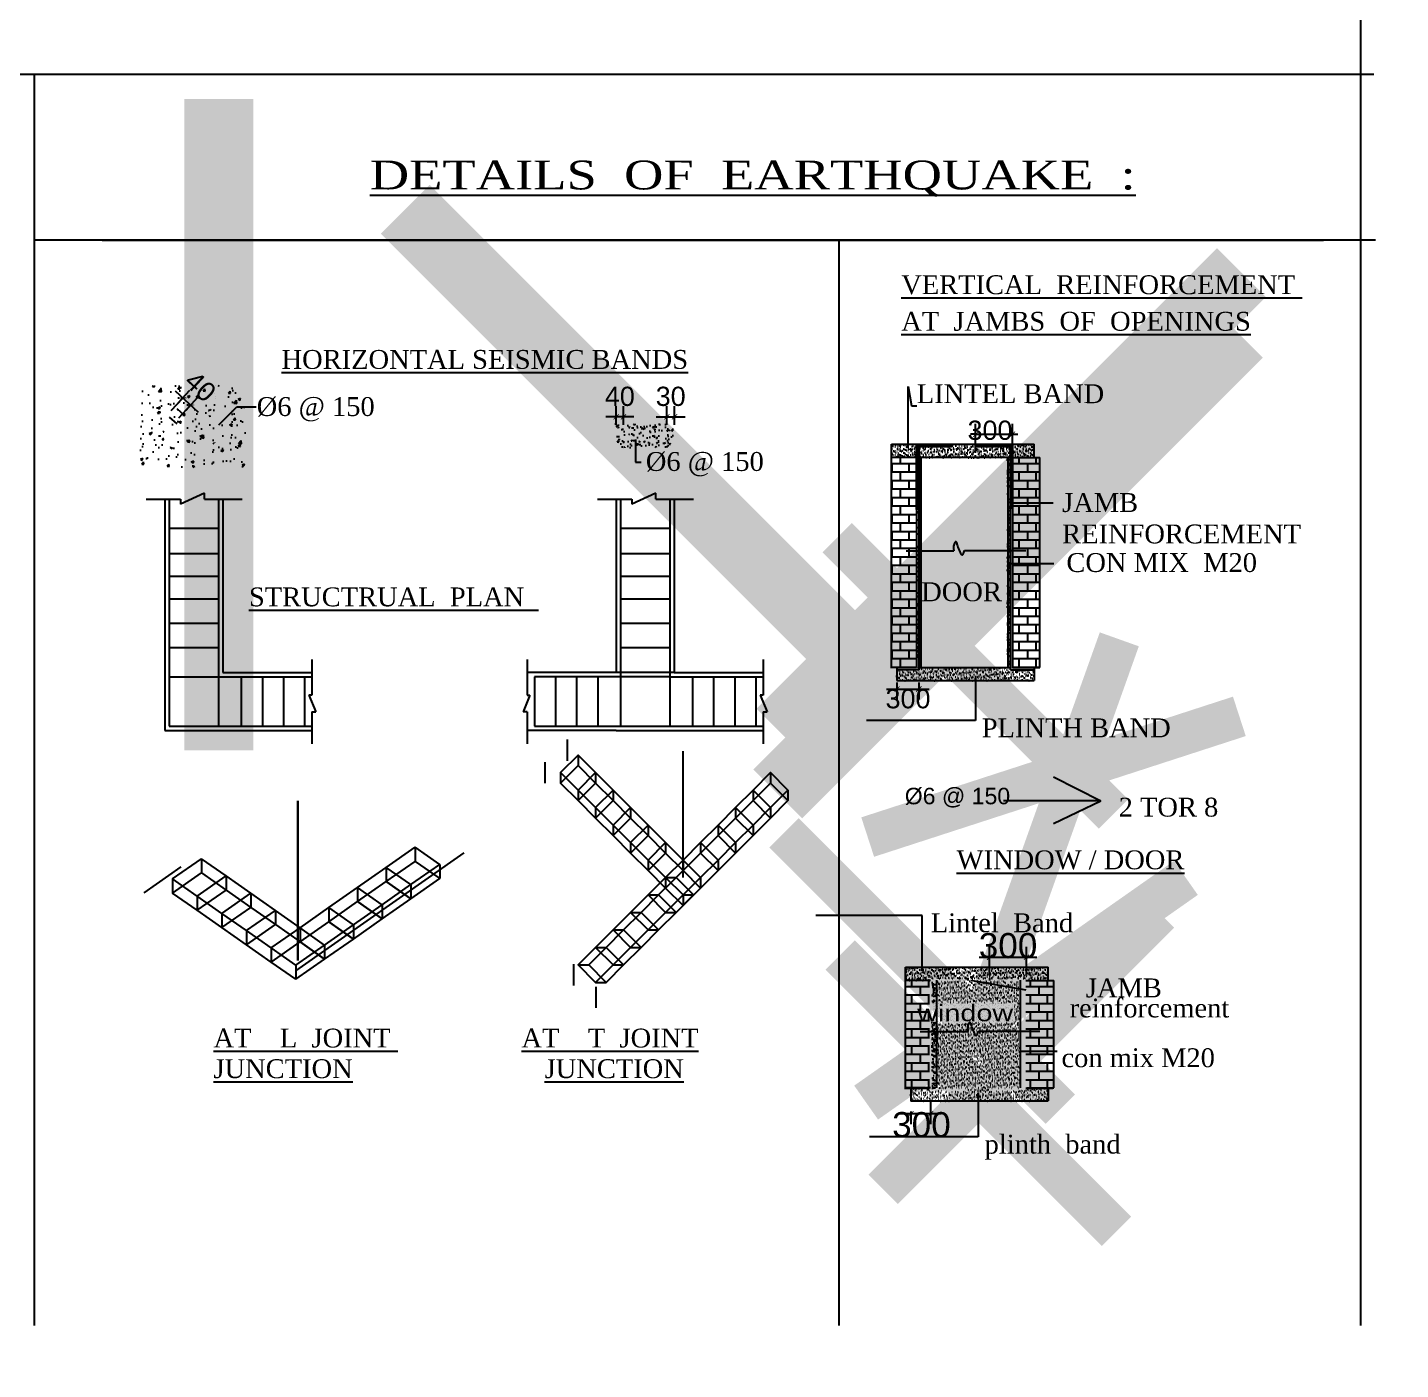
# Model space of a CAD drawing. Header units: metres. Extents: x 3229 to 14086, y -2906 to 1156.
# Drawn here: x 13994.06 to 14010.46, y -2802.02 to -2785.99 of the extents above; entities that cross this region are included whole.
import ezdxf
from ezdxf.enums import TextEntityAlignment as Align

# ---------------------------------------------------------------- set-up
doc = ezdxf.new("R2010")
doc.units = ezdxf.units.M
doc.header["$MEASUREMENT"] = 0
doc.styles.add('5', font='romantic.ttf')
doc.styles.add('B', font='romantic.ttf')
doc.styles.add('BLD1', font='arial.ttf', dxfattribs={"width": 0.85, "oblique": 18})
doc.styles.add('CA', font='arial.ttf', dxfattribs={"height": 12})
doc.styles.add('KA', font='arial.ttf', dxfattribs={"width": 1.25, "height": 8})
doc.styles.add('KOO', font='arial.ttf', dxfattribs={"height": 7})
doc.styles.get("Standard").update_dxf_attribs({"font": 'arial.ttf'})
doc.dimstyles.new('1-4', dxfattribs={"dimscale": 5.5, "dimtxt": 1, "dimasz": 0.75, "dimexe": 0.5, "dimexo": 0.5, "dimgap": 0.25, "dimtad": 1, "dimdec": 1, "dimlfac": 0.666666666666667, "dimzin": 3, "dimdsep": 46, "dimlunit": 4, "dimtxsty": 'BLD1', "dimblk": 'ARCHTICK', "dimcen": 0.09, "dimclrd": 2, "dimclre": 2, "dimclrt": 4, "dimadec": 0, "dimazin": 0, "dimtfac": 1, "dimtdec": 1, "dimtofl": 0, "dimtmove": 2, "dimatfit": 3, "dimldrblk": 'ARCHTICK', "dimfxl": 0, "dimtolj": 1, "dimtzin": 0, "dimarcsym": 0})
doc.dimstyles.new('Aec_Arch_I', dxfattribs={"dimtxt": 0.2, "dimasz": 0.09375, "dimexe": 0.125, "dimexo": 0.125, "dimgap": 0.0625, "dimtad": 1, "dimzin": 3, "dimdsep": 46, "dimtxsty": 'Standard', "dimblk1": 'ARCHTICK', "dimblk2": 'ARCHTICK', "dimsah": 1, "dimcen": 0.09375, "dimdle": 0.125, "dimadec": 0, "dimazin": 0, "dimtfac": 0.75, "dimtmove": 2, "dimatfit": 3, "dimldrblk": 'ARCHTICK', "dimfxl": 0, "dimfrac": 1, "dimtolj": 1, "dimtzin": 0, "dimarcsym": 0})
doc.dimstyles.new('Aec_Arch_I$7', dxfattribs={"dimtxt": 0.2, "dimasz": 0.125, "dimexe": 0.125, "dimexo": 0.125, "dimgap": 0.0625, "dimtad": 0, "dimzin": 3, "dimdsep": 46, "dimtxsty": 'Standard', "dimcen": 0.09375, "dimdle": 0.125, "dimadec": 0, "dimazin": 0, "dimtfac": 0.75, "dimtofl": 0, "dimtmove": 2, "dimatfit": 3, "dimfxl": 0, "dimfrac": 1, "dimtolj": 1, "dimtzin": 0, "dimarcsym": 0})
pattern_1 = [(37.50000000000001, (14078.94468223758, -2810.750977709194), (-0.0015952622904096, 0.0487954506826464), [0, -0.038492926146333, 0, -0.0430512989794514, 0, -0.0411519769656521]), (7.500000000000007, (14078.94468223758, -2810.750977709194), (0.0448183447443232, 0.07146885530464), [0, -0.020765920684206, 0, -0.0346942821187344, 0, -0.0132952540965953]), (327.5, (14078.91353335656, -2810.750977709194), (0.0788634425615818, 0.0001433115328003), [0, -0.0126621467586622, 0, -0.0455837283311839, 0, -0.0595120897657123]), (317.5, (14078.91353335656, -2810.750977709194), (0.0761280324844264, 0.0222265136193784), [0, -0.0063310733793311, 0, -0.0298826663504428, 0, -0.0341877962483879])]
pattern_2 = [(0, (14078.94468223758, -2810.750977709194), (0, 0.0174104517931605), []), (0, (14078.94468223758, -2810.742272483303), (0, 0.0174104517931605), [0.0087052258965803, -0.0043526129482901])]
pattern_3 = [(37.50000000000001, (14075.83887358281, -2816.996043321267), (-0.0015952622904096, 0.0487954506826464), [0, -0.038492926146333, 0, -0.0430512989794514, 0, -0.0411519769656521]), (7.500000000000007, (14075.83887358281, -2816.996043321267), (0.0448183447443232, 0.07146885530464), [0, -0.020765920684206, 0, -0.0346942821187344, 0, -0.0132952540965953]), (327.5, (14075.80772470179, -2816.996043321267), (0.0788634425615818, 0.0001433115328003), [0, -0.0126621467586622, 0, -0.0455837283311839, 0, -0.0595120897657123]), (317.5, (14075.80772470179, -2816.996043321267), (0.0761280324844264, 0.0222265136193784), [0, -0.0063310733793311, 0, -0.0298826663504428, 0, -0.0341877962483879])]
pattern_4 = [(0, (14040.62623483116, -2807.187627888345), (0, 0.0118707625862458), []), (0, (14040.62623483116, -2807.181692507051), (0, 0.0118707625862458), [0.0059353812931229, -0.0029676906465615])]
pattern_5 = [(37.50000000000001, (14084.06926897594, -2816.996043321267), (-0.0015952622904096, 0.0487954506826464), [0, -0.038492926146333, 0, -0.0430512989794514, 0, -0.0411519769656521]), (7.500000000000007, (14084.06926897594, -2816.996043321267), (0.0448183447443232, 0.07146885530464), [0, -0.020765920684206, 0, -0.0346942821187344, 0, -0.0132952540965953]), (327.5, (14084.03812009492, -2816.996043321267), (0.0788634425615818, 0.0001433115328003), [0, -0.0126621467586622, 0, -0.0455837283311839, 0, -0.0595120897657123]), (317.5, (14084.03812009492, -2816.996043321267), (0.0761280324844264, 0.0222265136193784), [0, -0.0063310733793311, 0, -0.0298826663504428, 0, -0.0341877962483879])]

# ---------------------------------------------------------------- blocks, each defined once
blk = doc.blocks.new('_ArchTick')
at = {"color": 0, "linetype": 'ByBlock', "const_width": 0.15}
blk.add_lwpolyline([(-0.5, -0.5), (0.5, 0.5)], dxfattribs=at)
blk = doc.blocks.new('*D30')
at = {"color": 0, "lineweight": -2}
for p, q in [((13995.82783800499, -2790.333582471578), (13996.10531413085, -2790.587886181687)), ((13995.86562337203, -2790.47736019044), (13996.00444710725, -2790.325886693612)), ((13995.95879461767, -2790.562750576255), (13996.09761835289, -2790.411277079427))]:
    blk.add_line(p, q, dxfattribs=at)
at = {"layer": 'DefPoints', "color": 0}
for p in [(13995.78116670988, -2790.569512630554), (13996.01316169074, -2790.503429519541), (13995.87433795552, -2790.654903016369)]:
    blk.add_point(p, dxfattribs=at)
at = {"color": 0, "lineweight": -2, "xscale": 0.0625, "yscale": 0.0625, "zscale": 0.0625}
for p, rotation in [((13995.9199904451, -2790.418039133725), 137.4950969500877), ((13996.01316169074, -2790.503429519541), 317.4950969500877)]:
    blk.add_blockref('_ArchTick', p, dxfattribs=dict(at, rotation=rotation))
at = {"color": 0, "lineweight": -2, "insert": (13996.13037590426, -2790.282008880638), "char_height": 0.23, "attachment_point": 5, "rotation": 317.4950969500877}
blk.add_mtext('\\A1;40', dxfattribs=at)
blk = doc.blocks.new('*D31')
at = {"color": 0, "lineweight": -2}
for p, q in [((14001.70010847006, -2790.737576057987), (14001.70010847006, -2790.517607235941)), ((14001.79301123474, -2790.737576057987), (14001.79301123474, -2790.517607235941)), ((14001.57510847006, -2790.642607235942), (14001.91801123474, -2790.642607235942))]:
    blk.add_line(p, q, dxfattribs=at)
at = {"layer": 'DefPoints', "color": 0}
for p in [(14001.79301123474, -2790.642607235942), (14001.70010847006, -2790.862576057986), (14001.79301123474, -2790.862576057986)]:
    blk.add_point(p, dxfattribs=at)
at = {"color": 0, "lineweight": -2, "xscale": 0.0625, "yscale": 0.0625, "zscale": 0.0625, "rotation": 180}
blk.add_blockref('_ArchTick', (14001.70010847006, -2790.642607235942), dxfattribs=at)
at = {"color": 0, "lineweight": -2, "xscale": 0.0625, "yscale": 0.0625, "zscale": 0.0625}
blk.add_blockref('_ArchTick', (14001.79301123474, -2790.642607235942), dxfattribs=at)
at = {"color": 0, "lineweight": -2, "insert": (14001.7465598524, -2790.400097004018), "char_height": 0.23, "attachment_point": 5}
blk.add_mtext('\\A1;30', dxfattribs=at)
blk = doc.blocks.new('*D32')
at = {"color": 0, "lineweight": -2}
for p, q in [((14001.09590474694, -2790.737576057987), (14001.09590474694, -2790.517607235941)), ((14001.18305423684, -2790.737576057987), (14001.18305423684, -2790.517607235941)), ((14001.30805423684, -2790.642607235942), (14000.97090474694, -2790.642607235942))]:
    blk.add_line(p, q, dxfattribs=at)
at = {"layer": 'DefPoints', "color": 0}
for p in [(14001.09590474694, -2790.642607235942), (14001.09590474694, -2790.862576057986), (14001.18305423684, -2790.862576057986)]:
    blk.add_point(p, dxfattribs=at)
at = {"color": 0, "lineweight": -2, "xscale": 0.0625, "yscale": 0.0625, "zscale": 0.0625, "rotation": 180}
blk.add_blockref('_ArchTick', (14001.09590474694, -2790.642607235942), dxfattribs=at)
at = {"color": 0, "lineweight": -2, "xscale": 0.0625, "yscale": 0.0625, "zscale": 0.0625}
blk.add_blockref('_ArchTick', (14001.18305423684, -2790.642607235942), dxfattribs=at)
at = {"color": 0, "lineweight": -2, "insert": (14001.13947949189, -2790.400175448766), "char_height": 0.23, "attachment_point": 5}
blk.add_mtext('\\A1;40', dxfattribs=at)
blk = doc.blocks.new('*D33')
at = {"color": 0, "lineweight": -2}
for p, q in [((14005.38845210818, -2791.057242085265), (14005.38845210818, -2790.726443501198)), ((14005.8286595541, -2791.057637777349), (14005.8286595541, -2790.726443501198)), ((14005.38845210818, -2790.851443501198), (14005.32595210818, -2790.851443501198)), ((14005.38845210818, -2790.851443501198), (14005.8286595541, -2790.851443501198)), ((14005.8286595541, -2790.851443501198), (14005.8911595541, -2790.851443501198))]:
    blk.add_line(p, q, dxfattribs=at)
at = {"layer": 'DefPoints', "color": 0}
for p in [(14005.8286595541, -2790.851443501198), (14005.38845210818, -2791.182242085265), (14005.8286595541, -2791.18263777735)]:
    blk.add_point(p, dxfattribs=at)
at = {"color": 0, "lineweight": -2, "xscale": 0.0625, "yscale": 0.0625, "zscale": 0.0625}
blk.add_blockref('_ArchTick', (14005.38845210818, -2790.851443501198), dxfattribs=at)
at = {"color": 0, "lineweight": -2, "xscale": 0.0625, "yscale": 0.0625, "zscale": 0.0625, "rotation": 180}
blk.add_blockref('_ArchTick', (14005.8286595541, -2790.851443501198), dxfattribs=at)
at = {"color": 0, "lineweight": -2, "insert": (14005.55982360064, -2790.80534219573), "char_height": 0.23, "attachment_point": 5}
blk.add_mtext('\\A1;300', dxfattribs=at)
blk = doc.blocks.new('*D34')
at = {"color": 0, "lineweight": -2}
for p, q in [((14004.61603968579, -2798.93722999907), (14004.61603968579, -2799.089175760168)), ((14004.85140737514, -2798.816145019637), (14004.85140737514, -2799.089175760168)), ((14004.49103968579, -2798.964175760167), (14004.97640737514, -2798.964175760167))]:
    blk.add_line(p, q, dxfattribs=at)
at = {"layer": 'DefPoints', "color": 0}
for p in [(14004.85140737514, -2798.691145019637), (14004.61603968579, -2798.81222999907), (14004.85140737514, -2798.964175760167)]:
    blk.add_point(p, dxfattribs=at)
at = {"color": 0, "lineweight": -2, "xscale": 0.0625, "yscale": 0.0625, "zscale": 0.0625, "rotation": 180}
blk.add_blockref('_ArchTick', (14004.61603968579, -2798.964175760167), dxfattribs=at)
at = {"color": 0, "lineweight": -2, "xscale": 0.0625, "yscale": 0.0625, "zscale": 0.0625}
blk.add_blockref('_ArchTick', (14004.85140737514, -2798.964175760167), dxfattribs=at)
at = {"color": 0, "lineweight": -2, "insert": (14004.74131042503, -2799.098020530824), "char_height": 0.3, "attachment_point": 5}
blk.add_mtext('\\A1;300', dxfattribs=at)
blk = doc.blocks.new('*D35')
at = {"color": 0, "lineweight": -2}
for p, q in [((14004.44868340345, -2793.814347143472), (14004.44868340345, -2794.018524259958)), ((14004.70944448824, -2793.814347143472), (14004.70944448824, -2794.018524259958)), ((14004.32368340345, -2793.893524259959), (14004.83444448824, -2793.893524259959))]:
    blk.add_line(p, q, dxfattribs=at)
at = {"layer": 'DefPoints', "color": 0}
for p in [(14004.44868340345, -2793.689347143473), (14004.70944448824, -2793.689347143473), (14004.70944448824, -2793.893524259959)]:
    blk.add_point(p, dxfattribs=at)
at = {"color": 0, "lineweight": -2, "xscale": 0.0625, "yscale": 0.0625, "zscale": 0.0625, "rotation": 180}
blk.add_blockref('_ArchTick', (14004.44868340345, -2793.893524259959), dxfattribs=at)
at = {"color": 0, "lineweight": -2, "xscale": 0.0625, "yscale": 0.0625, "zscale": 0.0625}
blk.add_blockref('_ArchTick', (14004.70944448824, -2793.893524259959), dxfattribs=at)
at = {"color": 0, "lineweight": -2, "insert": (14004.58088849974, -2794.011032510189), "char_height": 0.23, "attachment_point": 5}
blk.add_mtext('\\A1;300', dxfattribs=at)
blk = doc.blocks.new('BOXX')
at = {"color": 7}
for p, q in [((-6.102063784637723, -4.272711060652907), (1.45519e-11, -1.00044e-11)), ((0, -5.457000000000001e-12), (0, -3.000000000005456)), ((5.230340386871831, -3.662323766287953), (1.45519e-11, -1.00044e-11)), ((-6.102063784637723, -7.27271106065291), (0, -3.000000000005456)), ((-6.102063784637723, -4.272711060652907), (-6.102063784637723, -7.27271106065291)), ((-0.8717233977658905, -7.935034826935407), (-6.102063784637723, -4.272711060652907)), ((-0.8717233977658905, -7.935034826935407), (5.230340386871831, -3.662323766287953)), ((0, -3.000000000005456), (5.230340386871831, -6.662323766287953)), ((5.230340386871831, -3.662323766287953), (5.230340386871831, -6.662323766287953)), ((-0.8717233977658905, -10.93503482693541), (-6.102063784637723, -7.27271106065291)), ((-0.8717233977658905, -10.93503482693541), (5.230340386871831, -6.662323766287953)), ((-0.8717233977658905, -7.935034826935407), (-0.8717233977658905, -10.93503482693541))]:
    blk.add_line(p, q, dxfattribs=at)
blk = doc.blocks.new('BOXX1')
at = {"color": 7}
for p, q in [((72619.73948254497, 7085.773183849744), (72619.73948254497, 7082.773183849745)), ((72614.7897350767, 7080.823436381468), (72614.7897350767, 7077.823436381468)), ((72624.68923001327, 7080.823436381455), (72624.68923001327, 7077.823436381456)), ((72619.739482545, 7075.873688913178), (72619.739482545, 7072.873688913178))]:
    blk.add_line(p, q, dxfattribs=at)
for points in [[(72619.73948254499, 7075.873688913168), (72624.68923001327, 7080.823436381463), (72619.73948254499, 7085.773183849759), (72614.7897350767, 7080.823436381468)], [(72619.73948254499, 7072.873688913169), (72624.68923001327, 7077.823436381463), (72619.73948254499, 7082.773183849759), (72614.7897350767, 7077.823436381468)]]:
    blk.add_lwpolyline(points, close=True, dxfattribs=at)
blk = doc.blocks.new('BO2')
at = {"color": 7, "rotation": 315}
blk.add_blockref('BOXX1', (-56351.18718401418, 46348.63328820196), dxfattribs=at)
blk = doc.blocks.new('*D36')
at = {"color": 0, "lineweight": -2}
for p, q in [((14005.55580839053, -2797.302307697339), (14005.55580839053, -2796.971509113257)), ((14005.99601583644, -2797.302703389424), (14005.99601583644, -2796.971509113257)), ((14005.43080839053, -2797.096509113257), (14006.12101583644, -2797.096509113257))]:
    blk.add_line(p, q, dxfattribs=at)
at = {"layer": 'DefPoints', "color": 0}
for p in [(14005.99601583644, -2797.096509113257), (14005.55580839053, -2797.427307697339), (14005.99601583644, -2797.427703389424)]:
    blk.add_point(p, dxfattribs=at)
at = {"color": 0, "lineweight": -2, "xscale": 0.0625, "yscale": 0.0625, "zscale": 0.0625, "rotation": 180}
blk.add_blockref('_ArchTick', (14005.55580839053, -2797.096509113257), dxfattribs=at)
at = {"color": 0, "lineweight": -2, "xscale": 0.0625, "yscale": 0.0625, "zscale": 0.0625}
blk.add_blockref('_ArchTick', (14005.99601583644, -2797.096509113257), dxfattribs=at)
at = {"color": 0, "lineweight": -2, "insert": (14005.77552923988, -2796.959858008149), "char_height": 0.3, "attachment_point": 5}
blk.add_mtext('\\A1;300', dxfattribs=at)

msp = doc.modelspace()

# ---------------------------------------------------------------- hatches: boundary and pattern name
h = msp.add_hatch()
h.set_pattern_fill('AR-CONC', color=0, scale=0.0422071558622073, style=0)
h.set_pattern_definition([(50, (14078.56428079169, -2807.53876625169), (0.3027351232078525, -0.0264858914189666), [0.0316553668966554, -0.3482090358632099]), (355, (14078.56428079169, -2807.53876625169), (-0.0585629916389301, 0.3174789062540264), [0.0253242935173244, -0.2785672286905685]), (100.4513999999996, (14078.58950871783, -2807.540973407374), (0.2441723564175288, 0.2909928220933546), [0.0269029213401663, -0.295932144027403]), (46.18420000000002, (14078.56428079169, -2807.454351939964), (0.4504520928188811, -0.0698608683594379), [0.0474830503449828, -0.5223135537948107]), (96.63559999999859, (14078.60181846225, -2807.460173702552), (0.3944945449168648, 0.4111474480525645), [0.0403543832764638, -0.4438981451330798]), (351.1842000000001, (14078.56428079169, -2807.454351939964), (0.3944942239672884, 0.4111477561753045), [0.0379864402759866, -0.4178508430358531]), (20.99999999999999, (14078.60648794756, -2807.4754555179), (0.2519374898401461, -0.1699339827138094), [0.0316553668966553, -0.3482090358632082]), (326, (14078.60648794756, -2807.4754555179), (0.102696481380789, 0.3060652097477914), [0.0253242935173244, -0.2785672286905678]), (71.45140000000002, (14078.62748272935, -2807.489616696544), (0.3546340744349247, 0.1361309494495209), [0.0269029213401671, -0.2959321440274123]), (37.50000000000001, (14078.56428079169, -2807.53876625169), (0.0051323290863878, 0.1405050277422901), [0, -0.2751906562215913, 0, -0.2827879442767886, 0, -0.279622407587123]), (7.500000000000007, (14078.56428079169, -2807.53876625169), (0.1110341696941954, 0.1664699659729877), [0, -0.1612313353936317, 0, -0.2688595828422602, 0, -0.1065730685520733]), (327.5, (14078.47015883411, -2807.53876625169), (0.2253112676627206, -0.0095197698674506), [0, -0.1055178896555182, 0, -0.3292158157252166, 0, -0.4368440631738454]), (317.5, (14078.42795167825, -2807.53876625169), (0.2461462954611772, 0.0422514659188364), [0, -0.1371732565521736, 0, -0.2186330673662336, 0, -0.3102225955872233])])
h.paths.add_polyline_path([(13996.66863200155, -2791.250063003932), (13996.66863200155, -2790.269857283759), (13995.41188499617, -2790.269857283759), (13995.41188499617, -2791.250063003932)])
h.paths.add_polyline_path([(13996.28717036063, -2791.006872005636), (13995.79334663706, -2791.006872005636, -0.4142135623724215), (13995.69458189233, -2790.90810726092), (13995.69458189233, -2790.611813026771, -0.4142135623739119), (13995.79334663706, -2790.513048282055), (13996.28717036063, -2790.513048282055, -0.4142135623741576), (13996.38593510536, -2790.611813026771), (13996.38593510536, -2790.90810726092, -0.4142135623728674)], flags=16)
h.paths.add_polyline_path([(13996.25129427816, -2790.970995923161), (13995.82922271954, -2790.970995923161, -0.4142135623730951), (13995.7448084078, -2790.886581611434), (13995.7448084078, -2790.633338676256, -0.4142135623730951), (13995.82922271954, -2790.548924364532), (13996.25129427816, -2790.548924364532, -0.4142135623730951), (13996.33570858989, -2790.633338676256), (13996.33570858989, -2790.886581611434, -0.4142135623730951)], flags=0)
h.paths.add_polyline_path([(13996.20425579822, -2790.897159316658, -1), (13996.32897287893, -2790.897159316658, -1)], flags=0)
h.paths.add_polyline_path([(13996.26661433857, -2790.928338586837, -1), (13996.26661433857, -2790.865980046481, -1)], flags=0)
h.paths.add_polyline_path([(13996.20095521673, -2790.6227965714, -1), (13996.32567229744, -2790.6227965714, -1)], flags=0)
h.paths.add_polyline_path([(13996.26331375708, -2790.653975841579, -1), (13996.26331375708, -2790.591617301222, -1)], flags=0)
h.paths.add_polyline_path([(13995.75437355932, -2790.89704595697, -1), (13995.87909064003, -2790.89704595697, -1)], flags=0)
h.paths.add_polyline_path([(13995.81673209968, -2790.928225227149, -1), (13995.81673209968, -2790.865866686792, -1)], flags=0)
h.paths.add_polyline_path([(13995.75437355932, -2790.616906376421, -1), (13995.87909064003, -2790.616906376421, -1)], flags=0)
h.paths.add_polyline_path([(13995.81673209968, -2790.6480856466, -1), (13995.81673209968, -2790.585727106242, -1)], flags=0)
h.paths.add_polyline_path([(13996.0726220539, -2790.049421227364), (13996.35858022386, -2790.311498634336), (13996.15614426351, -2790.532380767694), (13995.87018609355, -2790.270303360723)], flags=9)
h = msp.add_hatch()
h.set_pattern_fill('AR-CONC', color=0, scale=0.0211035779311037, style=0)
h.set_pattern_definition([(50, (14080.43987016791, -2807.53876625169), (0.1513675616039262, -0.0132429457094833), [0.0158276834483277, -0.174104517931605]), (355, (14080.43987016791, -2807.53876625169), (-0.0292814958194651, 0.1587394531270132), [0.0126621467586622, -0.1392836143452843]), (100.4513999999996, (14080.452484131, -2807.539869829532), (0.1220861782087644, 0.1454964110466773), [0.0134514606700832, -0.1479660720137015]), (46.18420000000002, (14080.43987016791, -2807.496559095835), (0.2252260464094405, -0.0349304341797189), [0.0237415251724914, -0.2611567768974053]), (96.63559999999859, (14080.45863900319, -2807.499469977128), (0.1972472724584324, 0.2055737240262822), [0.0201771916382319, -0.2219490725665399]), (351.1842000000001, (14080.43987016791, -2807.496559095835), (0.1972471119836442, 0.2055738780876522), [0.0189932201379933, -0.2089254215179265]), (20.99999999999999, (14080.46097374586, -2807.507110884795), (0.125968744920073, -0.0849669913569047), [0.0158276834483277, -0.1741045179316041]), (326, (14080.46097374586, -2807.507110884795), (0.0513482406903945, 0.1530326048738957), [0.0126621467586622, -0.1392836143452839]), (71.45140000000002, (14080.47147113675, -2807.514191474117), (0.1773170372174623, 0.0680654747247605), [0.0134514606700836, -0.1479660720137061]), (37.50000000000001, (14080.43987016791, -2807.53876625169), (0.0025661645431939, 0.0702525138711451), [0, -0.1375953281107956, 0, -0.1413939721383943, 0, -0.1398112037935615]), (7.500000000000007, (14080.43987016791, -2807.53876625169), (0.0555170848470977, 0.0832349829864939), [0, -0.0806156676968159, 0, -0.1344297914211301, 0, -0.0532865342760367]), (327.5, (14080.39280918912, -2807.53876625169), (0.1126556338313603, -0.0047598849337253), [0, -0.0527589448277591, 0, -0.1646079078626083, 0, -0.2184220315869227]), (317.5, (14080.3717056112, -2807.53876625169), (0.1230731477305886, 0.0211257329594182), [0, -0.0685866282760868, 0, -0.1093165336831168, 0, -0.1551112977936116])])
h.paths.add_polyline_path([(14001.78137731215, -2790.728289620679), (14001.08427082434, -2790.728289620679), (14001.08427082434, -2791.009197202371), (14001.78137731215, -2791.009197202371)])
h.paths.add_polyline_path([(14001.64098321016, -2790.900769053755, 1.008409023874674), (14001.63084041483, -2790.832740224497), (14001.63084041483, -2790.814709387438, -0.9947216187648372), (14001.6421030032, -2790.918655349481), (14001.229604569, -2790.918655349481, -1.114203196150346), (14001.22905444687, -2790.814709387438), (14001.22905444687, -2790.832740224497, 1.008409023874674), (14001.21891165155, -2790.900769053755)], flags=16)
h.paths.add_polyline_path([(14001.66475943784, -2790.865904035207, -1), (14001.60763072018, -2790.865904035207, -1)], flags=16)
h.paths.add_polyline_path([(14001.25226414152, -2790.865904035207, -1), (14001.19513542386, -2790.865904035207, -1)], flags=16)
h = msp.add_hatch()
h.set_pattern_fill('AR-SAND', color=0, scale=0.0253242935173244, style=0)
h.set_pattern_definition(pattern_1)
h.paths.add_polyline_path([(14005.82157609049, -2790.975870008856), (14005.82157609049, -2791.134146843347), (14006.07758887027, -2791.134146843347), (14006.07758887027, -2790.975870008856)])
h.paths.add_polyline_path([(14005.39185448486, -2791.002777070713), (14005.39185448486, -2790.975870008856), (14005.10062510942, -2790.975870008856), (14005.10062510942, -2791.002777070713), (14004.69781056564, -2791.002777070713), (14004.69781056564, -2791.134146843347), (14005.79466902863, -2791.134146843347), (14005.79466902863, -2791.002777070713)])
h.paths.add_polyline_path([(14004.37096890245, -2790.975870008856), (14004.37096890245, -2791.134146843347), (14004.67090350379, -2791.134146843347), (14004.67090350379, -2790.975870008856)])
h = msp.add_hatch()
h.set_pattern_fill('BRASS', color=0, scale=0.069641807172642, style=0)
h.set_pattern_definition(pattern_2)
h.paths.add_polyline_path([(14005.10062510942, -2790.975870008856), (14004.67090350379, -2790.975870008856), (14004.67090350379, -2791.741608271105), (14004.69781056564, -2791.741608271105), (14004.69781056564, -2791.002777070713), (14005.10062510942, -2791.002777070713)])
h.paths.add_polyline_path([(14005.82157609049, -2790.975870008856), (14005.39185448486, -2790.975870008856), (14005.39185448486, -2791.002777070713), (14005.79466902863, -2791.002777070713), (14005.79466902863, -2791.737809627089), (14005.82157609049, -2791.737809627089)])
h = msp.add_hatch()
h.set_pattern_fill('AR-B816', color=0, scale=0.0126621467586622, style=0)
h.set_pattern_definition([(0, (14078.94468223758, -2810.750977709194), (0, 0.1012971740692974), []), (90, (14078.94468223758, -2810.750977709194), (-0.1012971740692974, 0.1012971740692974), [0.1012971740692974, -0.1012971740692974])])
h.paths.add_polyline_path([(14006.14366944867, -2791.134146843347), (14005.82157609049, -2791.134146843347), (14005.82157609049, -2793.641251901556), (14006.14366944867, -2793.641251901556)])
h.paths.add_polyline_path([(14004.67090350379, -2791.134146843347), (14004.37096890245, -2791.134146843347), (14004.37096890245, -2793.641251901556), (14004.67090350379, -2793.641251901556)])
h = msp.add_hatch()
h.set_pattern_fill('AR-SAND', color=0, scale=0.0253242935173244, style=0)
h.set_pattern_definition(pattern_1)
h.paths.add_polyline_path([(14004.7255090117, -2791.134146843347), (14004.69781056564, -2791.134146843347), (14004.69781056564, -2792.248094141458), (14004.7255090117, -2792.248094141458)])
h = msp.add_hatch()
h.set_pattern_fill('AR-SAND', color=0, scale=0.0253242935173244, style=0)
h.set_pattern_definition(pattern_1)
h.paths.add_polyline_path([(14005.76578350634, -2792.244295497428), (14005.79466902863, -2792.244295497428), (14005.79466902863, -2791.134146843347), (14005.76578350634, -2791.134146843347)])
h = msp.add_hatch()
h.set_pattern_fill('BRASS', color=0, scale=0.069641807172642, style=0)
h.set_pattern_definition(pattern_2)
h.paths.add_polyline_path([(14004.69781056564, -2791.741608271105), (14004.67090350379, -2791.741608271105), (14004.67090350379, -2793.641251901556), (14004.43704948085, -2793.641251901556), (14004.43704948085, -2793.668158963412), (14004.69781056564, -2793.668158963412), (14004.69781056564, -2793.641251901556)])
h.paths.add_polyline_path([(14005.82157609049, -2791.737809627089), (14005.79466902863, -2791.737809627089), (14005.79466902863, -2793.641251901556), (14005.79466902863, -2793.668158963412), (14006.07758887027, -2793.668158963412), (14006.07758887027, -2793.641251901556), (14005.82157609049, -2793.641251901556)])
h = msp.add_hatch()
h.set_pattern_fill('AR-SAND', color=0, scale=0.0253242935173244, style=0)
h.set_pattern_definition(pattern_1)
h.paths.add_polyline_path([(14004.69781056564, -2792.248094141458), (14004.69781056564, -2793.641251901556), (14004.7255090117, -2793.641251901556), (14004.7255090117, -2792.248094141458)])
h = msp.add_hatch()
h.set_pattern_fill('AR-SAND', color=0, scale=0.0253242935173244, style=0)
h.set_pattern_definition(pattern_1)
h.paths.add_polyline_path([(14005.76578350634, -2792.244295497428), (14005.76578350634, -2793.641251901556), (14005.79466902863, -2793.641251901556), (14005.79466902863, -2792.244295497428)])
h = msp.add_hatch()
h.set_pattern_fill('AR-SAND', color=0, scale=0.0253242935173244, style=0)
h.set_pattern_definition(pattern_1)
h.paths.add_polyline_path([(14005.37681818558, -2793.641251901556), (14005.11566140869, -2793.641251901556), (14004.69781056564, -2793.641251901556), (14004.69781056564, -2793.668158963412), (14004.43704948085, -2793.668158963412), (14004.43704948085, -2793.796363199349), (14006.07758887027, -2793.796363199349), (14006.07758887027, -2793.668158963412), (14005.79466902863, -2793.668158963412), (14005.79466902863, -2793.641251901556)])
h = msp.add_hatch()
h.set_pattern_fill('AR-SAND', color=0, scale=0.0253242935173244, style=0)
h.set_pattern_definition(pattern_5)
h.paths.add_polyline_path([(14004.53832518479, -2797.22093562093), (14004.53832518479, -2797.379212455405), (14004.83825978612, -2797.379212455405), (14004.83825978612, -2797.352305393548), (14005.98893237283, -2797.352305393548), (14005.98893237283, -2797.379212455405), (14006.2449451526, -2797.379212455405), (14006.2449451526, -2797.22093562093)])
h = msp.add_hatch()
h.set_pattern_fill('AR-B816', color=0, scale=0.0126621467586622, style=0)
h.set_pattern_definition([(0, (14075.83887358281, -2816.996043321267), (0, 0.1012971740692974), []), (90, (14075.83887358281, -2816.996043321267), (-0.1012971740692974, 0.1012971740692974), [0.1012971740692974, -0.1012971740692974])])
h.paths.add_polyline_path([(14004.83825978612, -2797.379212455405), (14004.53832518479, -2797.379212455405), (14004.53832518479, -2798.661254814731), (14004.83825978612, -2798.661254814731)])
h.paths.add_polyline_path([(14006.31102573101, -2797.379212455405), (14005.98893237283, -2797.379212455405), (14005.98893237283, -2798.661254814731), (14006.31102573101, -2798.661254814731)])
h = msp.add_hatch()
h.set_pattern_fill('BRASS', color=0, scale=0.0474830503449832, style=0)
h.set_pattern_definition(pattern_4)
h.paths.add_polyline_path([(14004.83825978612, -2797.352305393548), (14004.83825978612, -2798.688161876587), (14005.28301769103, -2798.688161876587), (14005.28301769103, -2798.661254814731), (14004.86516684798, -2798.661254814731), (14004.86516684798, -2797.379212455405), (14005.28301769103, -2797.379212455405), (14005.28301769103, -2797.352305393548)])
h = msp.add_hatch()
h.set_pattern_fill('AR-SAND', color=0, scale=0.0253242935173244, style=0)
h.set_pattern_definition(pattern_3)
h.paths.add_polyline_path([(14005.90722195702, -2797.379212455405), (14004.86516684798, -2797.379212455405), (14004.86516684798, -2798.661254814731), (14005.28301769103, -2798.661254814731), (14005.90722195702, -2798.661254814731)])
h = msp.add_hatch()
h.set_pattern_fill('AR-SAND', color=0, scale=0.0253242935173244, style=0)
h.set_pattern_definition(pattern_3)
h.paths.add_polyline_path([(14004.86516684798, -2798.661254814731), (14004.90790159331, -2798.661254814731), (14004.90790159331, -2797.379212455405), (14004.86516684798, -2797.379212455405)])
h = msp.add_hatch()
h.set_pattern_fill('BRASS', color=0, scale=0.0474830503449832, style=0)
h.set_pattern_definition(pattern_4)
h.paths.add_polyline_path([(14005.54417446793, -2797.352305393548), (14005.54417446793, -2797.379212455405), (14005.96202531098, -2797.379212455405), (14005.96202531098, -2798.661254814731), (14005.54417446793, -2798.661254814731), (14005.54417446793, -2798.688161876587), (14005.98893237283, -2798.688161876587), (14005.98893237283, -2797.352305393548)])
h = msp.add_hatch()
h.set_pattern_fill('AR-SAND', color=0, scale=0.0253242935173244, style=0)
h.set_pattern_definition(pattern_5)
h.paths.add_polyline_path([(14006.2449451526, -2798.816366112526), (14006.2449451526, -2798.661254814731), (14005.98893237283, -2798.661254814731), (14005.98893237283, -2798.688161876587), (14005.54417446793, -2798.688161876587), (14005.54417446793, -2798.661254814731), (14005.28301769103, -2798.661254814731), (14005.28301769103, -2798.688161876587), (14004.83825978612, -2798.688161876587), (14004.83825978612, -2798.661254814731), (14004.60440576319, -2798.661254814731), (14004.60440576319, -2798.816366112526)])

# ---------------------------------------------------------------- linework, layer by layer
at = {"color": 0}
for p, q in [((14009.98533667045, -2770.080047037815), (14009.98533667045, -2801.492545035459)), ((14010.14335116989, -2786.55533858428), (13971.29929563124, -2786.555338584282)), ((13994.14503765452, -2786.55533858428), (13994.14503765452, -2801.49254503546)), ((13994.14503765452, -2788.531221841793), (14010.1623018636, -2788.531221841793)), ((13994.95722516807, -2788.53229514604), (14009.54254258918, -2788.532295146038)), ((14003.75538786751, -2788.532295146038), (14003.75538786752, -2801.49254503546)), ((13995.78116670988, -2790.569512630554), (13995.92178850103, -2790.419208705661)), ((13995.84999242468, -2790.544788251076), (13995.93619535654, -2790.62535538604)), ((13995.87433795552, -2790.654903016368), (13996.01316169073, -2790.503429519575)), ((13995.7564423304, -2790.647557433159), (13995.8494988231, -2790.725291272788)), ((14004.38260282505, -2790.9717338954), (14006.08922279287, -2790.9717338954)), ((14004.38260282505, -2791.130010729891), (14004.38260282505, -2790.9717338954)), ((14004.68253742639, -2790.9717338954), (14004.68253742639, -2793.637115788101)), ((14004.70944448824, -2790.998640957259), (14004.70944448824, -2793.637115788101)), ((14005.11225903202, -2790.998640957259), (14005.11225903202, -2790.9717338954)), ((14005.40348840746, -2790.998640957259), (14005.40348840746, -2790.9717338954)), ((14005.83321001309, -2793.637115788101), (14005.83321001309, -2790.9717338954)), ((14006.08922279287, -2791.130010729891), (14006.08922279287, -2790.9717338954)), ((14004.68253742639, -2791.130010729891), (14004.38260282505, -2791.130010729891)), ((14004.38260282505, -2793.637115788101), (14004.38260282505, -2791.130010729891)), ((14005.80630295123, -2791.130010729891), (14004.70944448824, -2791.130010729891)), ((14004.7371429343, -2793.637115788101), (14004.7371429343, -2791.130010729891)), ((14005.77741742893, -2793.637115788101), (14005.77741742893, -2791.130010729891)), ((14005.83321001309, -2791.130010729891), (14006.15530337127, -2791.130010729891)), ((14006.15530337127, -2793.637115788101), (14006.15530337127, -2791.130010729891)), ((13996.17823359043, -2791.555635471631), (13995.89412720465, -2791.685081298227)), ((13996.17823359043, -2791.628425780378), (13996.17823359043, -2791.555635471631)), ((14001.56792252244, -2791.555635471631), (14001.28381613667, -2791.685081298227)), ((14001.56792252244, -2791.628425780378), (14001.56792252244, -2791.555635471631)), ((13995.48335430161, -2791.628425780378), (13995.89412720465, -2791.628425780378)), ((13995.70621581493, -2791.628425780378), (13995.70621581493, -2794.388734166244)), ((13995.7564423304, -2791.628425780378), (13995.7564423304, -2794.338507650761)), ((13995.89412720465, -2791.628425780378), (13995.89412720465, -2791.685081298227)), ((13996.17823359043, -2791.628425780378), (13996.62841101503, -2791.628425780378)), ((13996.34734251249, -2791.628425780378), (13996.34734251249, -2794.338507650761)), ((13996.39756902796, -2791.628425780378), (13996.39756902796, -2793.697380953215)), ((14000.87304323361, -2791.628425780378), (14001.28381613667, -2791.628425780378)), ((14001.09590474694, -2791.628425780378), (14001.09590474694, -2793.697380953215)), ((14001.1461312624, -2791.628425780378), (14001.1461312624, -2794.338507650761)), ((14001.28381613667, -2791.628425780378), (14001.28381613667, -2791.685081298227)), ((14001.56792252244, -2791.628425780378), (14002.01809994703, -2791.628425780378)), ((14001.7370314445, -2791.628425780378), (14001.7370314445, -2794.338507650761)), ((14001.78725795997, -2791.628425780378), (14001.78725795997, -2793.697380953215)), ((13995.7564423304, -2791.974061773745), (13996.34734251249, -2791.974061773745)), ((14001.1461312624, -2791.974061773745), (14001.7370314445, -2791.974061773745)), ((13995.7564423304, -2792.276089751108), (13996.34734251249, -2792.276089751108)), ((14001.1461312624, -2792.276089751108), (14001.7370314445, -2792.276089751108)), ((14004.55987287966, -2792.243958028003), (14005.12794110255, -2792.243958028003)), ((14005.25519567748, -2792.240159383972), (14005.98752992671, -2792.240159383972)), ((13995.7564423304, -2792.547298364392), (13996.34734251249, -2792.547298364392)), ((14001.1461312624, -2792.547298364392), (14001.7370314445, -2792.547298364392)), ((13995.7564423304, -2792.818506977678), (13996.34734251249, -2792.818506977678)), ((14001.1461312624, -2792.818506977678), (14001.7370314445, -2792.818506977678)), ((13995.7564423304, -2793.108207167761), (13996.34734251249, -2793.108207167761)), ((14001.1461312624, -2793.108207167761), (14001.7370314445, -2793.108207167761)), ((13995.7564423304, -2793.397907357847), (13996.34734251249, -2793.397907357847)), ((14001.1461312624, -2793.397907357847), (14001.7370314445, -2793.397907357847)), ((13996.39756902796, -2793.697380953215), (13997.46177083747, -2793.697380953215)), ((13997.46177083747, -2793.542894354269), (13997.46177083747, -2793.966507207989)), ((14000.03170293743, -2793.542894354269), (14000.03170293743, -2793.966507207989)), ((14001.78725795997, -2793.697380953215), (14000.03170293743, -2793.697380953215)), ((14001.78725795997, -2793.697380953215), (14002.85145976947, -2793.697380953215)), ((14002.85145976947, -2793.542894354269), (14002.85145976947, -2793.966507207989)), ((14004.68253742639, -2793.637115788101), (14004.38260282505, -2793.637115788101)), ((14004.44868340345, -2793.637115788101), (14004.44868340345, -2793.792227085893)), ((14004.70944448824, -2793.664022849956), (14004.44868340345, -2793.664022849956)), ((14004.70944448824, -2793.637115788101), (14004.70944448824, -2793.664022849956)), ((14004.70944448824, -2793.637115788101), (14005.12729533129, -2793.637115788101)), ((14005.12729533129, -2793.637115788101), (14005.38845210818, -2793.637115788101)), ((14005.80630295123, -2793.664022849956), (14005.80630295123, -2793.637115788101)), ((14005.80630295123, -2793.664022849956), (14006.08922279287, -2793.664022849956)), ((14005.83321001309, -2793.637115788101), (14006.15530337127, -2793.637115788101)), ((14006.08922279287, -2793.637115788101), (14006.08922279287, -2793.792227085893)), ((13995.7564423304, -2793.747607468697), (13997.46177083747, -2793.747607468697)), ((13996.61834051083, -2793.747607468697), (13996.61834051083, -2794.338507650761)), ((13996.86989680626, -2793.747607468697), (13996.86989680626, -2794.338507650761)), ((13997.12145310171, -2793.747607468697), (13997.12145310171, -2794.338507650761)), ((13997.37300939714, -2793.747607468697), (13997.37300939714, -2794.338507650761)), ((14000.12046437775, -2793.747607468697), (14000.12046437775, -2794.338507650761)), ((14001.7370314445, -2793.747607468697), (14000.12046437775, -2793.747607468697)), ((14000.37202067318, -2793.747607468697), (14000.37202067318, -2794.338507650761)), ((14000.62357696864, -2793.747607468697), (14000.62357696864, -2794.338507650761)), ((14000.87513326407, -2793.747607468697), (14000.87513326407, -2794.338507650761)), ((14001.7370314445, -2793.747607468697), (14002.85145976947, -2793.747607468697)), ((14002.00802944283, -2793.747607468697), (14002.00802944283, -2794.338507650761)), ((14002.25958573826, -2793.747607468697), (14002.25958573826, -2794.338507650761)), ((14002.51114203372, -2793.747607468697), (14002.51114203372, -2794.338507650761)), ((14002.76269832915, -2793.747607468697), (14002.76269832915, -2794.338507650761)), ((14004.44868340345, -2793.792227085893), (14006.08922279287, -2793.792227085893)), ((13997.42718846203, -2793.966507207989), (13997.51033423471, -2794.165598047063)), ((13997.46177083747, -2793.966507207989), (13997.42718846203, -2793.966507207989)), ((14000.06628531286, -2793.966507207989), (13999.98313954019, -2794.165598047063)), ((14000.03170293743, -2793.966507207989), (14000.06628531286, -2793.966507207989)), ((14002.85145976947, -2793.966507207989), (14002.81687739403, -2793.966507207989)), ((14002.81687739403, -2793.966507207989), (14002.90002316672, -2794.165598047063)), ((13997.46177083747, -2794.165598047063), (13997.51033423471, -2794.165598047063)), ((13997.46177083747, -2794.165598047063), (13997.46177083747, -2794.548521311427)), ((14000.03170293743, -2794.165598047063), (13999.98313954019, -2794.165598047063)), ((14000.03170293743, -2794.165598047063), (14000.03170293743, -2794.548521311427)), ((14002.85145976947, -2794.165598047063), (14002.85145976947, -2794.548521311427)), ((14002.85145976947, -2794.165598047063), (14002.90002316672, -2794.165598047063)), ((13995.7564423304, -2794.338507650761), (13997.46177083747, -2794.338507650761)), ((14000.12046437775, -2794.338507650761), (14002.85145976947, -2794.338507650761)), ((13995.70621581493, -2794.388734166244), (13997.46177083747, -2794.388734166244)), ((14001.09590474694, -2794.388734166244), (14000.03170293743, -2794.388734166244)), ((14000.51495304824, -2794.75007648017), (14000.51495304824, -2794.496833544994)), ((14001.09590474694, -2794.388734166244), (14002.85145976947, -2794.388734166244)), ((14000.24634835311, -2795.018681175289), (14000.24634835311, -2794.765438240113)), ((13997.27074900633, -2797.260023586571), (13999.28209777716, -2795.851662015272)), ((13995.89714496772, -2796.017567851031), (13995.45562938389, -2796.326720391073)), ((14000.58915269733, -2797.434013754789), (14000.58915269733, -2797.180770819612)), ((14004.54995910739, -2797.37507634195), (14004.54995910739, -2797.216799507474)), ((14004.54995910739, -2797.216799507474), (14006.2565790752, -2797.216799507474)), ((14006.2565790752, -2797.37507634195), (14006.2565790752, -2797.216799507474)), ((14000.85775739247, -2797.702618449907), (14000.85775739247, -2797.449375514732)), ((14004.54995910739, -2798.657118701275), (14004.54995910739, -2797.37507634195)), ((14004.84989370872, -2797.37507634195), (14004.54995910739, -2797.37507634195)), ((14004.91953551591, -2797.372306497354), (14004.91953551591, -2798.657118701275)), ((14005.29465161363, -2797.348169280092), (14005.29465161363, -2797.37507634195)), ((14005.55580839053, -2797.348169280092), (14005.55580839053, -2797.37507634195)), ((14005.91885587962, -2797.372306497354), (14005.91885587962, -2798.657118701275)), ((14006.00056629543, -2797.37507634195), (14006.32265965361, -2797.37507634195)), ((14006.32265965361, -2798.657118701275), (14006.32265965361, -2797.37507634195)), ((14004.72722916199, -2797.982537769723), (14005.29529738489, -2797.982537769723)), ((14005.42255195983, -2797.978739125693), (14006.15488620904, -2797.978739125693)), ((14004.84989370872, -2798.657118701275), (14004.54995910739, -2798.657118701275)), ((14004.61603968579, -2798.657118701275), (14004.61603968579, -2798.81222999907)), ((14006.00056629543, -2798.657118701275), (14006.32265965361, -2798.657118701275)), ((14006.2565790752, -2798.657118701275), (14006.2565790752, -2798.81222999907)), ((14004.61603968579, -2798.81222999907), (14006.2565790752, -2798.81222999907))]:
    msp.add_line(p, q, dxfattribs=at)
for points in [[(14005.11225903202, -2790.998640957259), (14004.70944448824, -2790.998640957259)], [(14005.38845210818, -2793.637115788101), (14005.80630295123, -2793.637115788101), (14005.80630295123, -2790.998640957259), (14005.40348840746, -2790.998640957259)]]:
    msp.add_lwpolyline(points, dxfattribs=at)
for points, const_width in [([(14001.89402151011, -2796.144506701983), (14001.89402151011, -2794.634987304185)], 0.0211035779311037), ([(13997.29527764988, -2797.136874811095), (13997.29527764988, -2795.228169036654)], 0.0281381039081382)]:
    msp.add_lwpolyline(points, dxfattribs=dict(at, const_width=const_width))
for centre, radius, start, end in [((14005.24994644075, -2792.209011395581), 0.1269116608786706, 145.7560665682775, 195.9835804813384), ((14005.15130276331, -2792.146522808702), 0.0109074674978716, 7.001267558790456, 125.0737544973899), ((14005.4924210006, -2792.095696949706), 0.3339801785781714, 188.5227112905806, 215.0801090602074), ((14005.22699197913, -2792.280848913233), 0.0104067400516972, 220.75305266752, 348.6368664530747), ((14004.84730758022, -2792.093528246587), 0.4334436414771333, 334.0938114728273, 340.2270651719668), ((14005.41730272308, -2797.947591137301), 0.1269116608786706, 145.7560665682775, 195.9835804813384), ((14005.31865904564, -2797.885102550419), 0.0109074674978716, 7.001267558790456, 125.0737544973899), ((14005.65977728294, -2797.834276691441), 0.3339801785781714, 188.5227112905806, 215.0801090602074), ((14005.39434826146, -2798.019428654953), 0.0104067400516972, 220.75305266752, 348.6368664530747), ((14005.01466386256, -2797.832107988308), 0.4334436414771333, 334.0938114728273, 340.2270651719668)]:
    msp.add_arc(centre, radius, start, end, dxfattribs=at)

# ---------------------------------------------------------------- block references
at = {"color": 0, "rotation": 45.00000001466674}
for p, xscale, yscale, zscale in [((14000.64053293285, -2795.226554355218), 0.0422071558604172, 0.0422071558604172, 0.0422071558604172), ((14000.84944769572, -2795.435469118091), 0.0422071558604172, 0.0422071558604172, 0.0422071558604172), ((14002.93859532447, -2795.435469118091), 0.0422071558604172, 0.0422071558604172, 0.0422071558604172), ((14001.05836245863, -2795.644383880964), 0.0422071558604172, 0.0422071558604172, 0.0422071558604172), ((14002.7296805616, -2795.644383880964), 0.0422071558604172, 0.0422071558604172, 0.0422071558604172), ((14001.26727722147, -2795.853298643835), 0.0422071558604172, 0.0422071558604172, 0.0422071558604172), ((14002.52076579873, -2795.853298643835), 0.0422071558604172, 0.0422071558604172, 0.0422071558604172), ((14001.47619198437, -2796.062213406707), 0.0422071558604172, 0.0422071558604172, 0.0422071558604172), ((14002.31185103586, -2796.062213406707), 0.0422071558604172, 0.0422071558604172, 0.0422071558604172), ((14001.68510674724, -2796.271128169579), 0.0422071558604172, 0.0422071558604172, 0.0422071558604172), ((14002.10293627298, -2796.271128169579), 0.0422071558604172, 0.0422071558604172, 0.0422071558604172), ((14001.89402151011, -2796.480042932452), 0.0422071558604172, 0.0422071558604172, 0.0422071558604172), ((14002.02064297769, -2796.353421464854), -0.0422071558604172, 0.0422071558552015, 0.0422071558622073), ((14001.81172821482, -2796.562336227727), -0.0422071558604172, 0.0422071558552015, 0.0422071558622073), ((14001.60281345195, -2796.771250990599), -0.0422071558604172, 0.0422071558552015, 0.0422071558622073), ((14001.39389868908, -2796.980165753471), -0.0422071558604172, 0.0422071558552015, 0.0422071558622073), ((14001.1849839262, -2797.189080516344), -0.0422071558604172, 0.0422071558552015, 0.0422071558622073)]:
    msp.add_blockref('BO2', p, dxfattribs=dict(at, xscale=xscale, yscale=yscale, zscale=zscale))
at = {"color": 0, "xscale": 0.0562762078171217, "yscale": 0.0562762078171217, "zscale": 0.0562762078171217}
for p in [(13998.69341033202, -2795.782961450829), (13996.14243140319, -2795.920362579713), (13996.43677512575, -2796.126464273086), (13998.35000932239, -2796.023413426415), (13998.00660831275, -2796.263865402), (13996.7311188483, -2796.332565966443), (13997.02546257086, -2796.538667659814), (13997.66320730308, -2796.504317377586), (13997.31980629344, -2796.744769353172)]:
    msp.add_blockref('BOXX', p, dxfattribs=at)

# ---------------------------------------------------------------- texts
at = {"color": 0, "style": '5', "width": 1.25}
msp.add_text('%%uDETAILS  OF  EARTHQUAKE  :', height=0.3446917728746928, dxfattribs=at).set_placement((13998.153302125, -2787.927715763561))
at = {"color": 0, "style": 'B'}
for s, p in [('%%UVERTICAL  REINFORCEMENT ', (14004.50030700094, -2789.177977964444)), ('%%UAT  JAMBS  OF  OPENINGS', (14004.50030700094, -2789.614827789931)), ('%%UHORIZONTAL SEISMIC BANDS', (13997.09956102034, -2790.070177669068)), ('%%USTRUCTRUAL  PLAN  ', (13996.71002089272, -2792.906051590502)), ('%%UAT    L  JOINT ', (13996.2866861022, -2798.174169095818)), ('%%UAT    T  JOINT', (13999.96471672339, -2798.174169095818)), ('%%UJUNCTION', (13996.2866861022, -2798.53996444663)), ('%%UJUNCTION', (14000.24145065941, -2798.53996444663))]:
    msp.add_text(s, height=0.2251048312651055, dxfattribs=at).set_placement(p)
at = {"color": 0}
for height, style, p in [(0.2251048312651055, 'B', (13996.80301892393, -2790.520681765308)), (0.2251048312651055, 'B', (14001.44996006755, -2791.176682997489)), (0.1969667273569674, 'CA', (14004.54223814606, -2795.171655777075))]:
    msp.add_text('%%c6 @ 150', height=height, dxfattribs=dict(at, style=style)).set_placement(p, align=Align.MIDDLE_LEFT)
at = {"color": 0, "attachment_point": 1}
for s, insert, char_height, style in [('LINTEL BAND', (14004.68570296307, -2790.25504357355), 0.2251048312651054, 'B'), ('JAMB \\PREINFORCEMENT', (14006.42150417949, -2791.554278060305), 0.2251048312651054, 'B'), ('CON MIX  M20', (14006.47243778374, -2792.271035711254), 0.2251048312651054, 'B'), ('DOOR', (14004.7384259204, -2792.620016870817), 0.2251048312651054, 'B'), ('PLINTH BAND', (14005.46125945205, -2794.244800221128), 0.2251048312651054, 'B'), ('2 TOR 8', (14007.09623358676, -2795.19190967388), 0.2251048312651054, 'B'), ('{\\LWINDOW / DOOR}', (14005.16187923411, -2795.82080061382), 0.2251048312651054, 'B'), ('Lintel  Band', (14004.8530592454, -2796.572853150611), 0.2251048312651054, 'B'), ('JAMB', (14006.70489820886, -2797.350340063178), 0.2251048312651054, 'B'), ('reinforcement', (14006.51074529189, -2797.590084416121), 0.2251048312651054, 'B'), ('window', (14004.69018207476, -2797.663535872806), 0.1969667273569674, 'KA'), ('con mix M20', (14006.41366883342, -2798.184266658243), 0.2251048312651054, 'B'), ('plinth  band', (14005.49566319341, -2799.216363516445), 0.2251048312651054, 'B')]:
    msp.add_mtext(s, dxfattribs=dict(at, insert=insert, char_height=char_height, style=style))

# ---------------------------------------------------------------- dimensions: what is measured, and where the dimension line sits
at = {"color": 0, "lineweight": -2}
dim = msp.add_aligned_dim(p1=(13995.78116670988, -2790.569512630554), p2=(13995.87433795552, -2790.654903016368), distance=0.20546593318957299, text='40', dimstyle='Aec_Arch_I', override={"dimtxt": 0.23, "dimasz": 0.0625, "dimgap": 0, "dimpost": '\\X'}, dxfattribs=at)
dim.commit()
dim.dimension.update_dxf_attribs({"geometry": '*D30', "text_midpoint": (13996.13037590426, -2790.282008880638)})
for base, p1, p2, text, picture, middle in [((14001.09590474694, -2790.642607235942), (14001.18305423684, -2790.862576057986), (14001.09590474694, -2790.862576057986), '40', '*D32', (14001.13947949189, -2790.400175448766)), ((14001.79301123474, -2790.642607235942), (14001.70010847006, -2790.862576057986), (14001.79301123474, -2790.862576057986), '30', '*D31', (14001.7465598524, -2790.400097004018))]:
    dim = msp.add_linear_dim(base=base, p1=p1, p2=p2, text=text, dimstyle='Aec_Arch_I', override={"dimtxt": 0.23, "dimasz": 0.0625, "dimgap": 0, "dimpost": '\\X'}, dxfattribs=at)
    dim.commit()
    dim.dimension.update_dxf_attribs({"geometry": picture, "text_midpoint": middle})
for base, p1, p2, override, picture, middle in [((14005.8286595541, -2790.851443501198), (14005.38845210818, -2791.182242085265), (14005.8286595541, -2791.18263777735), {"dimtxt": 0.23, "dimasz": 0.0625, "dimgap": 0, "dimpost": '\\X'}, '*D33', (14005.55982360064, -2790.80534219573)), ((14004.70944448824, -2793.893524259959), (14004.44868340345, -2793.689347143473), (14004.70944448824, -2793.689347143473), {"dimtxt": 0.23, "dimasz": 0.0625, "dimgap": 0, "dimpost": '\\X'}, '*D35', (14004.58088849974, -2794.011032510189)), ((14005.99601583644, -2797.096509113257), (14005.55580839053, -2797.427307697339), (14005.99601583644, -2797.427703389424), {"dimtxt": 0.3, "dimasz": 0.0625, "dimgap": 0, "dimpost": '\\X'}, '*D36', (14005.77552923988, -2796.959858008149)), ((14004.85140737514, -2798.964175760167), (14004.61603968579, -2798.81222999907), (14004.85140737514, -2798.691145019637), {"dimtxt": 0.3, "dimasz": 0.0625, "dimgap": 0, "dimpost": '\\X'}, '*D34', (14004.74131042503, -2799.098020530824))]:
    dim = msp.add_linear_dim(base=base, p1=p1, p2=p2, text='300', dimstyle='Aec_Arch_I', override=override, dxfattribs=at)
    dim.commit()
    dim.dimension.update_dxf_attribs({"geometry": picture, "text_midpoint": middle, "dimtype": 160})

# ---------------------------------------------------------------- leaders
at = {"color": 0}
for points, override in [([(13996.35120480254, -2790.736986743543), (13996.56558215285, -2790.522609393225), (13996.79434561168, -2790.522609393225)], {"dimasz": 1, "dimgap": 0.25, "dimtad": 0, "dimdec": 0, "dimlfac": 1, "dimlunit": 3, "dimtxsty": 'KA', "dimse1": 1, "dimse2": 1, "dimtdec": 0}), ([(14001.32663399165, -2790.914519236026), (14001.32663399165, -2791.18651351228), (14001.39380829325, -2791.18651351228)], {"dimasz": 1, "dimgap": 0.25, "dimtad": 0, "dimdec": 0, "dimlfac": 1, "dimlunit": 3, "dimtxsty": 'KA', "dimse1": 1, "dimse2": 1, "dimtdec": 0}), ([(14005.81322756274, -2791.670130427567), (14006.31559164053, -2791.670130427567)], {"dimasz": 1, "dimdec": 0, "dimlfac": 1, "dimlunit": 3, "dimtxsty": 'KOO', "dimse1": 1, "dimse2": 1, "dimclrd": 4, "dimtdec": 0}), ([(14005.77677299922, -2792.39620916972), (14006.32123025276, -2792.39620916972)], {"dimasz": 1, "dimdec": 0, "dimlfac": 1, "dimlunit": 3, "dimtxsty": 'KOO', "dimse1": 1, "dimse2": 1, "dimclrd": 4, "dimtdec": 0}), ([(14006.31870484687, -2794.941054806422), (14006.88541514453, -2795.229896114154)], {"dimasz": 0.6, "dimgap": 0.25, "dimtad": 0, "dimdec": 0, "dimlfac": 1, "dimlunit": 3, "dimtxsty": 'KA', "dimse1": 1, "dimse2": 1, "dimclrd": 4, "dimtdec": 0}), ([(14005.93463267149, -2798.217092865382), (14006.36381163056, -2798.217092865382)], {"dimasz": 0.6, "dimtad": 0, "dimdec": 0, "dimlfac": 1, "dimlunit": 3, "dimtxsty": 'KA', "dimse1": 1, "dimse2": 1, "dimtdec": 0})]:
    msp.add_leader(points, dimstyle='1-4', override=override, dxfattribs=at)
at = {"color": 0, "lineweight": -2}
msp.add_leader([(14004.58231010962, -2791.015581014729), (14004.58231010962, -2790.280367867066), (14004.62320296307, -2790.510134632708), (14004.68570296307, -2790.510134632708)], dimstyle='Aec_Arch_I$7', override={"dimtxt": 0.3, "dimasz": 0.0625, "dimgap": 0, "dimtad": 1, "dimtofl": 1, "dimldrblk": 'ArchTick'}, dxfattribs=at)
at = {"color": 0, "annotation_type": 0, "has_hookline": 1, "hookline_direction": 1}
for points, override, text_width in [([(14006.31979583078, -2795.49792557451), (14006.88541514453, -2795.229896114154), (14005.72123358676, -2795.229896114157)], {"dimasz": 0.6, "dimgap": 0.25, "dimtad": 0, "dimdec": 0, "dimlfac": 1, "dimlunit": 3, "dimtxsty": 'KA', "dimse1": 1, "dimse2": 1, "dimclrd": 4, "dimtdec": 0}, 1.136513001638764), ([(14005.3850913139, -2793.735031840978), (14005.3850913139, -2794.270124514645), (14004.08625945205, -2794.270124514646)], {"dimasz": 0.6, "dimtad": 0, "dimdec": 0, "dimlfac": 1, "dimlunit": 3, "dimtxsty": 'KA', "dimse1": 1, "dimse2": 1, "dimclrd": 4, "dimtdec": 0}, 2.195771090772344), ([(14004.74966639195, -2797.260646626805), (14004.74966639195, -2796.598177444127), (14003.4780592454, -2796.598177444129)], {"dimasz": 0.6, "dimtad": 0, "dimdec": 0, "dimlfac": 1, "dimlunit": 3, "dimtxsty": 'KA', "dimse1": 1, "dimse2": 1, "dimtdec": 0}, 1.657650665736234), ([(14005.99008045515, -2797.491014123214), (14005.32989820886, -2797.375664356696)], {"dimasz": 0.6, "dimtad": 0, "dimdec": 0, "dimlfac": 1, "dimlunit": 3, "dimtxsty": 'KA', "dimse1": 1, "dimse2": 1, "dimtdec": 0}, 0.8607928828702625), ([(14005.41949505526, -2798.720213850546), (14005.41949505526, -2799.241687809961), (14004.12066319341, -2799.241687809962)], {"dimasz": 0.6, "dimtad": 0, "dimdec": 0, "dimlfac": 1, "dimlunit": 3, "dimtxsty": 'KA', "dimse1": 1, "dimse2": 1, "dimtdec": 0}, 1.587055659481498)]:
    msp.add_leader(points, dimstyle='1-4', override=override, dxfattribs=dict(at, text_width=text_width))

doc.saveas('drawing.dxf')
